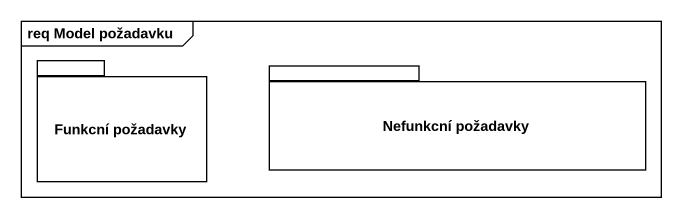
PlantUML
@startuml
mainframe req Model požadavku
package "Funkcní požadavky" as Funkcní_požadavky {
}
package "Nefunkcní požadavky" as Nefunkcní_požadavky {
}
@enduml
